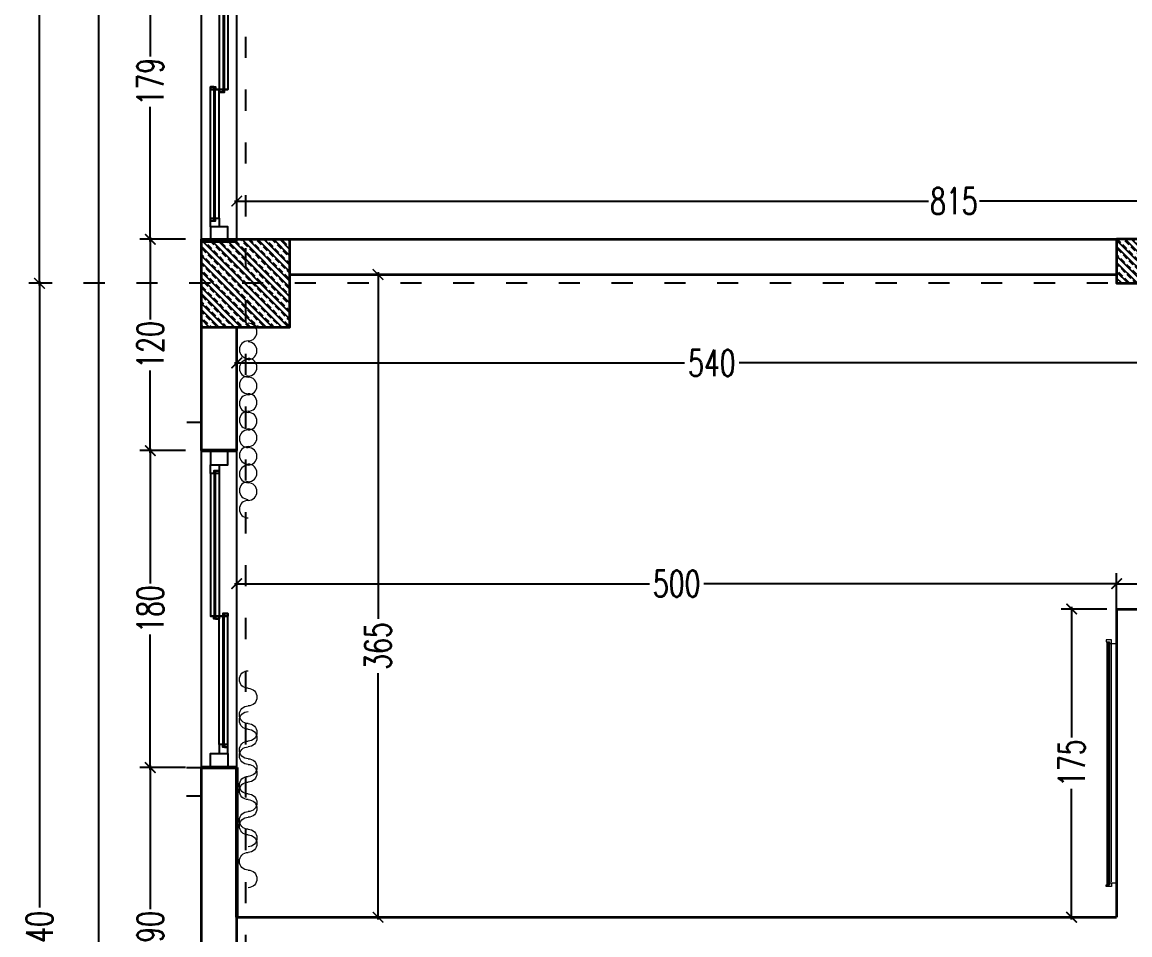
# Model space of a CAD drawing. Header units: centimetres. Extents: x -3207095 to 15275363, y -32656 to 4798027.
# Drawn here: x 697943 to 698573, y 4438450 to 4438968 of the extents above; entities that cross this region are included whole.
import ezdxf

# ---------------------------------------------------------------- set-up
doc = ezdxf.new("R2010")
doc.units = ezdxf.units.CM
doc.linetypes.add('ACAD_ISO03W100', pattern=[30, 12, -18])
doc.linetypes.add('DUZ', pattern=[500, 500])
doc.layers.get('0').update_dxf_attribs({"color": 1, "linetype": 'DUZ'})
for name, color, linetype in [('0 MC MAHAL', 94, 'Continuous'), ('AGAC', 116, 'Continuous'), ('DIM', 1, 'DUZ'), ('KOLTAR_F', 145, 'Continuous'), ('PEN', 161, 'Continuous'), ('söve', 26, 'DUZ')]:
    doc.layers.add(name, color=color, linetype=linetype)
for name, color, linetype, lineweight in [('cam', 143, 'Continuous', 20), ('DUV', 220, 'Continuous', 50), ('DUVAR', 7, 'Continuous', 35), ('FE_MOBTEF.2', 33, 'Continuous', 18), ('FE_PERDE', 205, 'Continuous', 15), ('gor25', 142, 'Continuous', 25), ('iç duvar', 7, 'Continuous', 50), ('KOLON_F', 3, 'Continuous', 35)]:
    doc.layers.add(name, color=color, linetype=linetype, lineweight=lineweight)
doc.styles.add('DIM', font='ROMANSTW.SHX', dxfattribs={"width": 0.7})
doc.dimstyles.new('1_100', dxfattribs={"dimtxt": 15, "dimasz": 6, "dimexe": 6, "dimexo": 0, "dimgap": 2, "dimtad": 0, "dimdec": 1, "dimzin": 11, "dimdsep": 46, "dimtxsty": 'DIM', "dimblk": 'ARCHTICK', "dimcen": 3, "dimdle": 1.25, "dimclrt": 2, "dimadec": 0, "dimazin": 0, "dimtfac": 1.25, "dimtdec": 1, "dimtix": 1, "dimtofl": 0, "dimtmove": 1, "dimatfit": 3, "dimldrblk": 'ARCHTICK', "dimfxl": 20, "dimfxlon": 1, "dimtolj": 1, "dimtzin": 0, "dimarcsym": 0})
pattern_1 = [(135, (5203197.566, 3778211.098), (-4.4901280605, -4.4901280605), []), (135, (5203197.566, 3778215.588), (-4.4901280605, -4.4901280605), [3.175, -1.5875])]
pattern_2 = [(135, (5203717.566, 3778211.098), (-4.4901280605, -4.4901280605), []), (135, (5203717.566, 3778215.588), (-4.4901280605, -4.4901280605), [3.175, -1.5875])]

# ---------------------------------------------------------------- blocks, each defined once
blk = doc.blocks.new('GEN_BLOCK00601')
at = {"linetype": 'Continuous', "ltscale": 50}
for centre, start, end in [((50, 50), 0, 180), ((250, 50), 0, 180), ((450, 50), 0, 180), ((650, 50), 0, 180), ((850, 50), 0, 180), ((150, 50), 180, 0), ((350, 50), 180, 0), ((550, 50), 180, 0), ((750, 50), 180, 0), ((950, 50), 180, 0)]:
    blk.add_arc(centre, 50, start, end, dxfattribs=at)
for tag in ['Sfb', 'FLOOR']:
    blk.add_attdef(tag, (0, 0), '', height=1)
blk = doc.blocks.new('rgtkjıtdkfgölv')
at = {"layer": 'FE_MOBTEF.2'}
for p, q in [((104445.9076, 48877.9319), (104445.9076, 48877.9619)), ((104447.2679, 48877.9319), (104447.2679, 48877.9619)), ((104445.9079, 48877.9319), (104445.8879, 48877.9319)), ((104445.8879, 48877.9319), (104445.8879, 48877.9019)), ((104445.8879, 48877.9019), (104445.8979, 48877.9019)), ((104445.8979, 48877.9139), (104445.8979, 48877.9219)), ((104445.8979, 48877.9219), (104447.2779, 48877.9219)), ((104445.8979, 48877.9219), (104445.9079, 48877.9219)), ((104445.8979, 48877.9019), (104445.8979, 48877.9219)), ((104445.8979, 48877.9079), (104445.8979, 48877.9139)), ((104445.8979, 48877.9139), (104447.2779, 48877.9139)), ((104447.2779, 48877.9139), (104445.8979, 48877.9139)), ((104447.2779, 48877.9079), (104445.8979, 48877.9079)), ((104445.9079, 48877.9219), (104445.9079, 48877.9319)), ((104447.2612, 48877.9319), (104445.9143, 48877.9319)), ((104447.2679, 48877.9319), (104447.2879, 48877.9319)), ((104447.2679, 48877.9219), (104447.2679, 48877.9319)), ((104447.2779, 48877.9219), (104447.2679, 48877.9219)), ((104447.2779, 48877.9019), (104447.2779, 48877.9219)), ((104447.2779, 48877.9219), (104447.2779, 48877.9139)), ((104447.2779, 48877.9139), (104447.2779, 48877.9079)), ((104447.2879, 48877.9019), (104447.2779, 48877.9019)), ((104447.2879, 48877.9319), (104447.2879, 48877.9019))]:
    blk.add_line(p, q, dxfattribs=at)
blk = doc.blocks.new('_ArchTick')
at = {"color": 0, "linetype": 'ByBlock', "const_width": 0.15}
blk.add_lwpolyline([(-0.5, -0.5), (0.5, 0.5)], dxfattribs=at)
blk = doc.blocks.new('*D4719')
at = {"layer": 'Defpoints', "color": 0, "linetype": 'Continuous', "lineweight": 5, "transparency": 16777216}
for p in [(698045.1, 4439023.59), (698015.99, 4438844.58), (698045.1, 4438844.58)]:
    blk.add_point(p, dxfattribs=at)
at = {"layer": 'DIM', "color": 0, "linetype": 'Continuous', "lineweight": -2, "transparency": 16777216}
for p, q in [((698035.99, 4439023.59), (698009.99, 4439023.59)), ((698015.99, 4439024.84), (698015.99, 4438948.33)), ((698015.99, 4438843.33), (698015.99, 4438919.83)), ((698035.99, 4438844.58), (698009.99, 4438844.58))]:
    blk.add_line(p, q, dxfattribs=at)
at = {"layer": 'DIM', "color": 0, "linetype": 'Continuous', "lineweight": -2, "transparency": 16777216, "xscale": 6, "yscale": 6, "zscale": 6}
for p, rotation in [((698015.99, 4439023.59), 90), ((698015.99, 4438844.58), 270)]:
    blk.add_blockref('_ArchTick', p, dxfattribs=dict(at, rotation=rotation))
at = {"layer": 'DIM', "color": 2, "linetype": 'Continuous', "lineweight": 5, "transparency": 16777216, "insert": (698015.99, 4438934.08), "char_height": 15, "attachment_point": 5, "rotation": 90, "style": 'DIM'}
blk.add_mtext('\\A1;179', dxfattribs=at)
blk = doc.blocks.new('*D4720')
at = {"layer": 'Defpoints', "color": 0, "linetype": 'Continuous', "lineweight": 5, "transparency": 16777216}
for p in [(698045.1, 4438844.58), (698015.99, 4438724.58), (698045.1, 4438724.58)]:
    blk.add_point(p, dxfattribs=at)
at = {"layer": 'DIM', "color": 0, "linetype": 'Continuous', "lineweight": -2, "transparency": 16777216}
for p, q in [((698035.99, 4438844.58), (698009.99, 4438844.58)), ((698015.99, 4438845.83), (698015.99, 4438799.08)), ((698015.99, 4438723.33), (698015.99, 4438770.08)), ((698035.99, 4438724.58), (698009.99, 4438724.58))]:
    blk.add_line(p, q, dxfattribs=at)
at = {"layer": 'DIM', "color": 0, "linetype": 'Continuous', "lineweight": -2, "transparency": 16777216, "xscale": 6, "yscale": 6, "zscale": 6}
for p, rotation in [((698015.99, 4438844.58), 90), ((698015.99, 4438724.58), 270)]:
    blk.add_blockref('_ArchTick', p, dxfattribs=dict(at, rotation=rotation))
at = {"layer": 'DIM', "color": 2, "linetype": 'Continuous', "lineweight": 5, "transparency": 16777216, "insert": (698015.99, 4438784.58), "char_height": 15, "attachment_point": 5, "rotation": 90, "style": 'DIM'}
blk.add_mtext('\\A1;120', dxfattribs=at)
blk = doc.blocks.new('*D4721')
at = {"layer": 'Defpoints', "color": 0, "linetype": 'Continuous', "lineweight": 5, "transparency": 16777216}
for p in [(698045.1, 4438724.58), (698015.99, 4438544.58), (698045.1, 4438544.58)]:
    blk.add_point(p, dxfattribs=at)
at = {"layer": 'DIM', "color": 0, "linetype": 'Continuous', "lineweight": -2, "transparency": 16777216}
for p, q in [((698035.99, 4438724.58), (698009.99, 4438724.58)), ((698015.99, 4438725.83), (698015.99, 4438649.08)), ((698015.99, 4438543.33), (698015.99, 4438620.08)), ((698035.99, 4438544.58), (698009.99, 4438544.58))]:
    blk.add_line(p, q, dxfattribs=at)
at = {"layer": 'DIM', "color": 0, "linetype": 'Continuous', "lineweight": -2, "transparency": 16777216, "xscale": 6, "yscale": 6, "zscale": 6}
for p, rotation in [((698015.99, 4438724.58), 90), ((698015.99, 4438544.58), 270)]:
    blk.add_blockref('_ArchTick', p, dxfattribs=dict(at, rotation=rotation))
at = {"layer": 'DIM', "color": 2, "linetype": 'Continuous', "lineweight": 5, "transparency": 16777216, "insert": (698015.99, 4438634.58), "char_height": 15, "attachment_point": 5, "rotation": 90, "style": 'DIM'}
blk.add_mtext('\\A1;180', dxfattribs=at)
blk = doc.blocks.new('*D4722')
at = {"layer": 'Defpoints', "color": 0, "linetype": 'Continuous', "lineweight": 5, "transparency": 16777216}
for p in [(698015.99, 4438544.58), (698045.1, 4438544.58), (698045.1, 4438354.58)]:
    blk.add_point(p, dxfattribs=at)
at = {"layer": 'DIM', "color": 0, "linetype": 'Continuous', "lineweight": -2, "transparency": 16777216}
for p, q in [((698035.99, 4438544.58), (698009.99, 4438544.58)), ((698015.99, 4438545.83), (698015.99, 4438464.08)), ((698015.99, 4438353.33), (698015.99, 4438435.08)), ((698035.99, 4438354.58), (698009.99, 4438354.58))]:
    blk.add_line(p, q, dxfattribs=at)
at = {"layer": 'DIM', "color": 0, "linetype": 'Continuous', "lineweight": -2, "transparency": 16777216, "xscale": 6, "yscale": 6, "zscale": 6}
for p, rotation in [((698015.99, 4438544.58), 90), ((698015.99, 4438354.58), 270)]:
    blk.add_blockref('_ArchTick', p, dxfattribs=dict(at, rotation=rotation))
at = {"layer": 'DIM', "color": 2, "linetype": 'Continuous', "lineweight": 5, "transparency": 16777216, "insert": (698015.99, 4438449.58), "char_height": 15, "attachment_point": 5, "rotation": 90, "style": 'DIM'}
blk.add_mtext('\\A1;190', dxfattribs=at)
blk = doc.blocks.new('*D5167')
at = {"layer": 'Defpoints', "color": 0, "linetype": 'Continuous', "lineweight": 5, "transparency": 16777216}
for p in [(697960.17, 4439339.58), (697953, 4438819.58), (697960.17, 4438819.58)]:
    blk.add_point(p, dxfattribs=at)
at = {"layer": 'DIM', "color": 0, "linetype": 'Continuous', "lineweight": -2, "transparency": 16777216}
for p, q in [((697953, 4439340.83), (697953, 4439095.08)), ((697960.17, 4439339.58), (697947, 4439339.58)), ((697953, 4438818.33), (697953, 4439064.08)), ((697960.17, 4438819.58), (697947, 4438819.58))]:
    blk.add_line(p, q, dxfattribs=at)
at = {"layer": 'DIM', "color": 0, "linetype": 'Continuous', "lineweight": -2, "transparency": 16777216, "xscale": 6, "yscale": 6, "zscale": 6}
for p, rotation in [((697953, 4439339.58), 90), ((697953, 4438819.58), 270)]:
    blk.add_blockref('_ArchTick', p, dxfattribs=dict(at, rotation=rotation))
at = {"layer": 'DIM', "color": 2, "linetype": 'Continuous', "lineweight": 5, "transparency": 16777216, "insert": (697953, 4439079.58), "char_height": 15, "attachment_point": 5, "rotation": 90, "style": 'DIM'}
blk.add_mtext('\\A1;520', dxfattribs=at)
blk = doc.blocks.new('*D5168')
at = {"layer": 'Defpoints', "color": 0, "linetype": 'Continuous', "lineweight": 5, "transparency": 16777216}
for p in [(697960.17, 4438819.58), (697953, 4438079.58), (697960.17, 4438079.58)]:
    blk.add_point(p, dxfattribs=at)
at = {"layer": 'DIM', "color": 0, "linetype": 'Continuous', "lineweight": -2, "transparency": 16777216}
for p, q in [((697960.17, 4438819.58), (697947, 4438819.58)), ((697953, 4438820.83), (697953, 4438465.08)), ((697953, 4438078.33), (697953, 4438434.08)), ((697960.17, 4438079.58), (697947, 4438079.58))]:
    blk.add_line(p, q, dxfattribs=at)
at = {"layer": 'DIM', "color": 0, "linetype": 'Continuous', "lineweight": -2, "transparency": 16777216, "xscale": 6, "yscale": 6, "zscale": 6}
for p, rotation in [((697953, 4438819.58), 90), ((697953, 4438079.58), 270)]:
    blk.add_blockref('_ArchTick', p, dxfattribs=dict(at, rotation=rotation))
at = {"layer": 'DIM', "color": 2, "linetype": 'Continuous', "lineweight": 5, "transparency": 16777216, "insert": (697953, 4438449.58), "char_height": 15, "attachment_point": 5, "rotation": 90, "style": 'DIM'}
blk.add_mtext('\\A1;740', dxfattribs=at)
blk = doc.blocks.new('*D5172')
at = {"layer": 'Defpoints', "color": 0, "linetype": 'Continuous', "lineweight": 5, "transparency": 16777216}
for p in [(697986.53, 4439884.58), (698009.99, 4439884.58), (698009.99, 4436944.58)]:
    blk.add_point(p, dxfattribs=at)
at = {"layer": 'DIM', "color": 0, "linetype": 'Continuous', "lineweight": -2, "transparency": 16777216}
for p, q in [((698006.53, 4439884.58), (697980.53, 4439884.58)), ((697986.53, 4439885.83), (697986.53, 4438435.08)), ((697986.53, 4436943.33), (697986.53, 4438394.08)), ((698006.53, 4436944.58), (697980.53, 4436944.58))]:
    blk.add_line(p, q, dxfattribs=at)
at = {"layer": 'DIM', "color": 0, "linetype": 'Continuous', "lineweight": -2, "transparency": 16777216, "xscale": 6, "yscale": 6, "zscale": 6}
for p, rotation in [((697986.53, 4439884.58), 90), ((697986.53, 4436944.58), 270)]:
    blk.add_blockref('_ArchTick', p, dxfattribs=dict(at, rotation=rotation))
at = {"layer": 'DIM', "color": 2, "linetype": 'Continuous', "lineweight": 5, "transparency": 16777216, "insert": (697986.53, 4438414.58), "char_height": 15, "attachment_point": 5, "rotation": 90, "style": 'DIM'}
blk.add_mtext('\\A1;2940', dxfattribs=at)
blk = doc.blocks.new('*D5211')
at = {"layer": 'Defpoints', "color": 0, "linetype": 'Continuous', "lineweight": 5, "transparency": 16777216}
for p in [(698095.1, 4438824.58), (698095.1, 4438459.58), (698145.37, 4438459.58)]:
    blk.add_point(p, dxfattribs=at)
at = {"layer": 'DIM', "color": 0, "linetype": 'Continuous', "lineweight": -2, "transparency": 16777216}
for p, q in [((698125.37, 4438824.58), (698151.37, 4438824.58)), ((698145.37, 4438825.83), (698145.37, 4438629.1)), ((698145.37, 4438458.33), (698145.37, 4438598.1)), ((698125.37, 4438459.58), (698151.37, 4438459.58))]:
    blk.add_line(p, q, dxfattribs=at)
at = {"layer": 'DIM', "color": 0, "linetype": 'Continuous', "lineweight": -2, "transparency": 16777216, "xscale": 6, "yscale": 6, "zscale": 6}
for p, rotation in [((698145.37, 4438824.58), 90), ((698145.37, 4438459.58), 270)]:
    blk.add_blockref('_ArchTick', p, dxfattribs=dict(at, rotation=rotation))
at = {"layer": 'DIM', "color": 2, "linetype": 'Continuous', "lineweight": 5, "transparency": 16777216, "insert": (698145.37, 4438613.6), "char_height": 15, "attachment_point": 5, "rotation": 90, "style": 'DIM'}
blk.add_mtext('\\A1;365', dxfattribs=at)
blk = doc.blocks.new('*D5242')
at = {"layer": 'Defpoints', "color": 0, "linetype": 'Continuous', "lineweight": 5, "transparency": 16777216}
for p in [(698880.1, 4438866.27), (698065.1, 4438844.58), (698880.1, 4438844.58)]:
    blk.add_point(p, dxfattribs=at)
at = {"layer": 'DIM', "color": 0, "linetype": 'Continuous', "lineweight": -2, "transparency": 16777216}
for p, q in [((698065.1, 4438846.27), (698065.1, 4438872.27)), ((698880.1, 4438846.27), (698880.1, 4438872.27)), ((698063.85, 4438866.27), (698458.1, 4438866.27)), ((698881.35, 4438866.27), (698487.1, 4438866.27))]:
    blk.add_line(p, q, dxfattribs=at)
at = {"layer": 'DIM', "color": 0, "linetype": 'Continuous', "lineweight": -2, "transparency": 16777216, "xscale": 6, "yscale": 6, "zscale": 6, "rotation": 180}
blk.add_blockref('_ArchTick', (698065.1, 4438866.27), dxfattribs=at)
at = {"layer": 'DIM', "color": 0, "linetype": 'Continuous', "lineweight": -2, "transparency": 16777216, "xscale": 6, "yscale": 6, "zscale": 6}
blk.add_blockref('_ArchTick', (698880.1, 4438866.27), dxfattribs=at)
at = {"layer": 'DIM', "color": 2, "linetype": 'Continuous', "lineweight": 5, "transparency": 16777216, "insert": (698472.6, 4438866.27), "char_height": 15, "attachment_point": 5, "style": 'DIM'}
blk.add_mtext('\\A1;815', dxfattribs=at)
blk = doc.blocks.new('*D5276')
at = {"layer": 'Defpoints', "color": 0, "linetype": 'Continuous', "lineweight": 5, "transparency": 16777216}
for p in [(698065.1, 4438774.36), (698605.1, 4438775.58), (698065.1, 4438773.27)]:
    blk.add_point(p, dxfattribs=at)
at = {"layer": 'DIM', "color": 0, "linetype": 'Continuous', "lineweight": -2, "transparency": 16777216}
for p, q in [((698063.85, 4438774.36), (698319.6, 4438774.36)), ((698065.1, 4438773.27), (698065.1, 4438780.36)), ((698606.35, 4438774.36), (698350.6, 4438774.36)), ((698605.1, 4438775.58), (698605.1, 4438768.36))]:
    blk.add_line(p, q, dxfattribs=at)
at = {"layer": 'DIM', "color": 0, "linetype": 'Continuous', "lineweight": -2, "transparency": 16777216, "xscale": 6, "yscale": 6, "zscale": 6, "rotation": 180}
blk.add_blockref('_ArchTick', (698065.1, 4438774.36), dxfattribs=at)
at = {"layer": 'DIM', "color": 0, "linetype": 'Continuous', "lineweight": -2, "transparency": 16777216, "xscale": 6, "yscale": 6, "zscale": 6}
blk.add_blockref('_ArchTick', (698605.1, 4438774.36), dxfattribs=at)
at = {"layer": 'DIM', "color": 2, "linetype": 'Continuous', "lineweight": 5, "transparency": 16777216, "insert": (698335.1, 4438774.36), "char_height": 15, "attachment_point": 5, "style": 'DIM'}
blk.add_mtext('\\A1;540', dxfattribs=at)
blk = doc.blocks.new('*D5280')
at = {"layer": 'Defpoints', "color": 0, "linetype": 'Continuous', "lineweight": 5, "transparency": 16777216}
for p in [(698565.1, 4438634.58), (698539.53, 4438459.58), (698558.54, 4438459.58)]:
    blk.add_point(p, dxfattribs=at)
at = {"layer": 'DIM', "color": 0, "linetype": 'Continuous', "lineweight": -2, "transparency": 16777216}
for p, q in [((698539.53, 4438635.83), (698539.53, 4438561.58)), ((698559.53, 4438634.58), (698533.53, 4438634.58)), ((698539.53, 4438458.33), (698539.53, 4438532.58)), ((698558.54, 4438459.58), (698533.53, 4438459.58))]:
    blk.add_line(p, q, dxfattribs=at)
at = {"layer": 'DIM', "color": 0, "linetype": 'Continuous', "lineweight": -2, "transparency": 16777216, "xscale": 6, "yscale": 6, "zscale": 6}
for p, rotation in [((698539.53, 4438634.58), 90), ((698539.53, 4438459.58), 270)]:
    blk.add_blockref('_ArchTick', p, dxfattribs=dict(at, rotation=rotation))
at = {"layer": 'DIM', "color": 2, "linetype": 'Continuous', "lineweight": 5, "transparency": 16777216, "insert": (698539.53, 4438547.08), "char_height": 15, "attachment_point": 5, "rotation": 90, "style": 'DIM'}
blk.add_mtext('\\A1;175', dxfattribs=at)
blk = doc.blocks.new('*D5287')
at = {"layer": 'Defpoints', "color": 0, "linetype": 'Continuous', "lineweight": 5, "transparency": 16777216}
for p in [(698565.1, 4438649), (698565.1, 4438632.58), (698693.1, 4438632.58)]:
    blk.add_point(p, dxfattribs=at)
at = {"layer": 'DIM', "color": 0, "linetype": 'Continuous', "lineweight": -2, "transparency": 16777216}
for p, q in [((698565.1, 4438632.58), (698565.1, 4438655)), ((698693.1, 4438632.58), (698693.1, 4438655)), ((698563.85, 4438649), (698593.51, 4438649)), ((698694.35, 4438649), (698622.51, 4438649))]:
    blk.add_line(p, q, dxfattribs=at)
at = {"layer": 'DIM', "color": 0, "linetype": 'Continuous', "lineweight": -2, "transparency": 16777216, "xscale": 6, "yscale": 6, "zscale": 6, "rotation": 180}
blk.add_blockref('_ArchTick', (698565.1, 4438649), dxfattribs=at)
at = {"layer": 'DIM', "color": 0, "linetype": 'Continuous', "lineweight": -2, "transparency": 16777216, "xscale": 6, "yscale": 6, "zscale": 6}
blk.add_blockref('_ArchTick', (698693.1, 4438649), dxfattribs=at)
at = {"layer": 'DIM', "color": 2, "linetype": 'Continuous', "lineweight": 5, "transparency": 16777216, "insert": (698608.01, 4438649), "char_height": 15, "attachment_point": 5, "style": 'DIM'}
blk.add_mtext('\\A1;128', dxfattribs=at)
blk = doc.blocks.new('*D5288')
at = {"layer": 'Defpoints', "color": 0, "linetype": 'Continuous', "lineweight": 5, "transparency": 16777216}
for p in [(698065.1, 4438649), (698065.1, 4438634.58), (698565.1, 4438634.58)]:
    blk.add_point(p, dxfattribs=at)
at = {"layer": 'DIM', "color": 0, "linetype": 'Continuous', "lineweight": -2, "transparency": 16777216}
for p, q in [((698065.1, 4438634.58), (698065.1, 4438655)), ((698565.1, 4438634.58), (698565.1, 4438655)), ((698063.85, 4438649), (698299.6, 4438649)), ((698566.35, 4438649), (698330.6, 4438649))]:
    blk.add_line(p, q, dxfattribs=at)
at = {"layer": 'DIM', "color": 0, "linetype": 'Continuous', "lineweight": -2, "transparency": 16777216, "xscale": 6, "yscale": 6, "zscale": 6, "rotation": 180}
blk.add_blockref('_ArchTick', (698065.1, 4438649), dxfattribs=at)
at = {"layer": 'DIM', "color": 0, "linetype": 'Continuous', "lineweight": -2, "transparency": 16777216, "xscale": 6, "yscale": 6, "zscale": 6}
blk.add_blockref('_ArchTick', (698565.1, 4438649), dxfattribs=at)
at = {"layer": 'DIM', "color": 2, "linetype": 'Continuous', "lineweight": 5, "transparency": 16777216, "insert": (698315.1, 4438649), "char_height": 15, "attachment_point": 5, "style": 'DIM'}
blk.add_mtext('\\A1;500', dxfattribs=at)

msp = doc.modelspace()

# ---------------------------------------------------------------- hatches: boundary and pattern name
at = {"layer": 'KOLTAR_F'}
h = msp.add_hatch(dxfattribs=at)
h.set_pattern_fill('ANSI33', color=256, angle=90, style=0)
h.set_pattern_definition([(135, (5202457.566, 3778211.098), (-4.4901280605, -4.4901280605), []), (135, (5202457.566, 3778215.588), (-4.4901280605, -4.4901280605), [3.175, -1.5875])])
h.paths.add_polyline_path([(698045.1, 4438794.58), (698045.1, 4438844.58), (698095.1, 4438844.58), (698095.1, 4438794.58)])
h = msp.add_hatch(dxfattribs=at)
h.set_pattern_fill('ANSI33', color=256, angle=90, style=0)
h.set_pattern_definition(pattern_1)
h.paths.add_polyline_path([(698045.1, 4438794.58), (698045.1, 4438844.58), (698095.1, 4438844.58), (698095.1, 4438794.58)])
h = msp.add_hatch(dxfattribs=at)
h.set_pattern_fill('ANSI33', color=256, angle=90, style=0)
h.set_pattern_definition(pattern_1)
h.paths.add_polyline_path([(698045.1, 4438794.58), (698045.1, 4438844.58), (698095.1, 4438844.58), (698095.1, 4438794.58)])
h = msp.add_hatch(dxfattribs=at)
h.set_pattern_fill('ANSI33', color=256, angle=90, style=0)
h.set_pattern_definition([(135, (5202977.566, 3778211.098), (-4.4901280605, -4.4901280605), []), (135, (5202977.566, 3778215.588), (-4.4901280605, -4.4901280605), [3.175, -1.5875])])
h.paths.add_polyline_path([(698565.1, 4438844.58), (698835.1, 4438844.58), (698835.1, 4438819.58), (698565.1, 4438819.58)])
h = msp.add_hatch(dxfattribs=at)
h.set_pattern_fill('ANSI33', color=256, angle=90, style=0)
h.set_pattern_definition(pattern_2)
h.paths.add_polyline_path([(698565.1, 4438844.58), (698835.1, 4438844.58), (698835.1, 4438819.58), (698565.1, 4438819.58)])
h = msp.add_hatch(dxfattribs=at)
h.set_pattern_fill('ANSI33', color=256, angle=90, style=0)
h.set_pattern_definition(pattern_2)
h.paths.add_polyline_path([(698565.1, 4438844.58), (698835.1, 4438844.58), (698835.1, 4438819.58), (698565.1, 4438819.58)])

# ---------------------------------------------------------------- linework, layer by layer
at = {"color": 232, "linetype": 'ACAD_ISO03W100'}
for p, q in [((698070.1, 4439979.58), (698070.1, 4436849.58)), ((701890.1, 4438819.58), (697950.1, 4438819.58))]:
    msp.add_line(p, q, dxfattribs=at)
at = {"layer": 'AGAC'}
for p, q in [((698045.1, 4438844.58), (698045.1, 4439023.59)), ((698065.1, 4438843.59), (698065.1, 4439023.59)), ((698045.1, 4438544.58), (698045.1, 4438724.58)), ((698045.1, 4438544.58), (698045.1, 4438724.58)), ((698045.1, 4438544.58), (698045.1, 4438724.58)), ((698065.1, 4438544.58), (698065.1, 4438724.58)), ((698065.1, 4438544.58), (698065.1, 4438724.58)), ((698065.1, 4438544.58), (698065.1, 4438724.58))]:
    msp.add_line(p, q, dxfattribs=at)
at = {"layer": 'cam'}
for p, q in [((698057.1, 4439012.09), (698057.1, 4438928.09)), ((698057.6, 4439012.09), (698057.6, 4438928.09)), ((698058.1, 4439012.09), (698058.1, 4438928.09)), ((698052.1, 4438855.09), (698052.1, 4438931.09)), ((698052.6, 4438855.09), (698052.6, 4438931.09)), ((698053.1, 4438855.09), (698053.1, 4438931.09)), ((698052.1, 4438713.08), (698052.1, 4438629.08)), ((698052.1, 4438713.08), (698052.1, 4438629.08)), ((698052.1, 4438713.08), (698052.1, 4438629.08)), ((698052.6, 4438713.08), (698052.6, 4438629.08)), ((698052.6, 4438713.08), (698052.6, 4438629.08)), ((698052.6, 4438713.08), (698052.6, 4438629.08)), ((698053.1, 4438713.08), (698053.1, 4438629.08)), ((698053.1, 4438713.08), (698053.1, 4438629.08)), ((698053.1, 4438713.08), (698053.1, 4438629.08)), ((698057.1, 4438556.08), (698057.1, 4438632.08)), ((698057.1, 4438556.08), (698057.1, 4438632.08)), ((698057.1, 4438556.08), (698057.1, 4438632.08)), ((698057.6, 4438556.08), (698057.6, 4438632.08)), ((698057.6, 4438556.08), (698057.6, 4438632.08)), ((698057.6, 4438556.08), (698057.6, 4438632.08)), ((698058.1, 4438556.08), (698058.1, 4438632.08)), ((698058.1, 4438556.08), (698058.1, 4438632.08)), ((698058.1, 4438556.08), (698058.1, 4438632.08))]:
    msp.add_line(p, q, dxfattribs=at)
at = {"layer": 'DUV'}
for p, q in [((698045.1, 4438843.59), (698065.1, 4438843.59)), ((698065.1, 4438724.58), (698045.1, 4438724.58)), ((698065.1, 4438724.58), (698045.1, 4438724.58)), ((698065.1, 4438724.58), (698045.1, 4438724.58)), ((698065.1, 4438724.58), (698045.1, 4438724.58)), ((698065.1, 4438724.58), (698045.1, 4438724.58)), ((698065.1, 4438544.58), (698045.1, 4438544.58)), ((698065.1, 4438544.58), (698045.1, 4438544.58)), ((698065.1, 4438544.58), (698045.1, 4438544.58)), ((698065.1, 4438544.58), (698045.1, 4438544.58)), ((698065.1, 4438544.58), (698045.1, 4438544.58)), ((698065.1, 4438544.58), (698065.1, 4438459.58))]:
    msp.add_line(p, q, dxfattribs=at)
at = {"layer": 'DUVAR'}
for p, q in [((698045.1, 4438843.59), (698065.1, 4438843.59)), ((698095.1, 4438844.58), (698565.1, 4438844.58)), ((698095.1, 4438844.58), (698565.1, 4438844.58)), ((698095.1, 4438844.58), (698565.1, 4438844.58)), ((698095.1, 4438824.58), (698565.1, 4438824.58)), ((698095.1, 4438824.58), (698565.1, 4438824.58)), ((698095.1, 4438824.58), (698565.1, 4438824.58)), ((698045.1, 4438724.58), (698045.1, 4438794.58)), ((698065.1, 4438724.58), (698065.1, 4438794.58)), ((698065.1, 4438724.58), (698045.1, 4438724.58)), ((698065.1, 4438724.58), (698045.1, 4438724.58)), ((698065.1, 4438724.58), (698045.1, 4438724.58)), ((698565.1, 4438634.58), (698565.1, 4438459.58)), ((698565.1, 4438634.58), (698693.1, 4438634.58)), ((698065.1, 4438544.58), (698045.1, 4438544.58)), ((698045.1, 4438354.58), (698045.1, 4438544.58)), ((698065.1, 4438544.58), (698045.1, 4438544.58)), ((698065.1, 4438544.58), (698045.1, 4438544.58)), ((698065.1, 4438354.58), (698065.1, 4438544.58)), ((698065.1, 4438459.58), (698065.1, 4438544.58)), ((698065.1, 4438459.58), (698565.1, 4438459.58))]:
    msp.add_line(p, q, dxfattribs=at)
at = {"layer": 'gor25'}
for p, q in [((698055.1, 4439010.59), (698055.1, 4438929.59)), ((698060.1, 4439010.59), (698060.1, 4438929.59)), ((698050.1, 4438856.59), (698050.1, 4438929.59)), ((698055.1, 4438856.59), (698055.1, 4438929.59)), ((698050.1, 4438711.58), (698050.1, 4438630.58)), ((698050.1, 4438711.58), (698050.1, 4438630.58)), ((698050.1, 4438711.58), (698050.1, 4438630.58)), ((698055.1, 4438711.58), (698055.1, 4438630.58)), ((698055.1, 4438711.58), (698055.1, 4438630.58)), ((698055.1, 4438711.58), (698055.1, 4438630.58)), ((698055.1, 4438557.58), (698055.1, 4438630.58)), ((698055.1, 4438557.58), (698055.1, 4438630.58)), ((698055.1, 4438557.58), (698055.1, 4438630.58)), ((698060.1, 4438557.58), (698060.1, 4438630.58)), ((698060.1, 4438557.58), (698060.1, 4438630.58)), ((698060.1, 4438557.58), (698060.1, 4438630.58))]:
    msp.add_line(p, q, dxfattribs=at)
at = {"layer": 'iç duvar', "color": 7, "lineweight": 18}
for p, q in [((698045.1, 4438724.58), (698045.1, 4438794.58)), ((698065.1, 4438724.58), (698065.1, 4438794.58)), ((698065.1, 4438724.58), (698065.1, 4438794.58)), ((698045.1, 4438354.58), (698045.1, 4438544.58)), ((698045.1, 4438354.58), (698045.1, 4438544.58)), ((698065.1, 4438354.58), (698065.1, 4438544.58))]:
    msp.add_line(p, q, dxfattribs=at)
at = {"layer": 'KOLON_F'}
for points in [[(698045.1, 4438794.58), (698045.1, 4438844.58), (698095.1, 4438844.58), (698095.1, 4438794.58)], [(698045.1, 4438794.58), (698045.1, 4438844.58), (698095.1, 4438844.58), (698095.1, 4438794.58)], [(698045.1, 4438794.58), (698045.1, 4438844.58), (698095.1, 4438844.58), (698095.1, 4438794.58)], [(698835.1, 4438844.58), (698565.1, 4438844.58), (698565.1, 4438819.58), (698835.1, 4438819.58)], [(698835.1, 4438844.58), (698565.1, 4438844.58), (698565.1, 4438819.58), (698835.1, 4438819.58)], [(698835.1, 4438844.58), (698565.1, 4438844.58), (698565.1, 4438819.58), (698835.1, 4438819.58)]]:
    msp.add_lwpolyline(points, close=True, dxfattribs=at)
at = {"layer": 'PEN'}
for points in [[(698055.1, 4438929.59), (698055.1, 4438929.59), (698050.1, 4438929.59), (698050.1, 4438931.09), (698052.1, 4438931.09), (698053.1, 4438931.09), (698053.1, 4438929.59), (698055.1, 4438929.59), (698055.1, 4438929.59)], [(698050.1, 4438931.09), (698050.1, 4438929.59), (698052.1, 4438929.59), (698052.1, 4438931.09)], [(698055.1, 4438928.09), (698055.1, 4438929.59), (698057.1, 4438929.59), (698057.1, 4438928.09)], [(698060.1, 4438929.59), (698060.1, 4438929.59), (698055.1, 4438929.59), (698055.1, 4438928.09), (698057.1, 4438928.09), (698058.1, 4438928.09), (698058.1, 4438929.59), (698060.1, 4438929.59), (698060.1, 4438929.59)], [(698055.1, 4438851.59), (698055.1, 4438851.59), (698050.1, 4438851.59), (698050.1, 4438855.09), (698052.1, 4438855.09), (698053.1, 4438855.09), (698053.1, 4438856.59), (698055.1, 4438856.59), (698055.1, 4438851.59)], [(698050.1, 4438855.09), (698050.1, 4438856.59), (698052.1, 4438856.59), (698052.1, 4438855.09)], [(698055.1, 4438851.59), (698055.1, 4438851.59), (698050.1, 4438851.59), (698050.1, 4438855.09), (698052.1, 4438855.09), (698053.1, 4438855.09), (698053.1, 4438856.59), (698055.1, 4438856.59), (698055.1, 4438851.59)], [(698050.1, 4438855.09), (698050.1, 4438856.59), (698052.1, 4438856.59), (698052.1, 4438855.09)], [(698055.1, 4438851.59), (698055.1, 4438851.59), (698050.1, 4438851.59), (698050.1, 4438855.09), (698052.1, 4438855.09), (698053.1, 4438855.09), (698053.1, 4438856.59), (698055.1, 4438856.59), (698055.1, 4438851.59)], [(698050.1, 4438855.09), (698050.1, 4438856.59), (698052.1, 4438856.59), (698052.1, 4438855.09)], [(698060.1, 4438851.59), (698060.1, 4438851.59), (698050.1, 4438851.59), (698050.1, 4438844.58), (698050.1, 4438844.58), (698060.1, 4438844.58), (698060.1, 4438844.58), (698060.1, 4438844.58), (698060.1, 4438851.59)], [(698060.1, 4438851.59), (698060.1, 4438851.59), (698050.1, 4438851.59), (698050.1, 4438844.58), (698050.1, 4438844.58), (698060.1, 4438844.58), (698060.1, 4438844.58), (698060.1, 4438844.58), (698060.1, 4438851.59)], [(698060.1, 4438851.59), (698060.1, 4438851.59), (698050.1, 4438851.59), (698050.1, 4438843.59), (698050.1, 4438843.59), (698060.1, 4438843.59), (698060.1, 4438843.59), (698060.1, 4438843.59), (698060.1, 4438851.59)], [(698050.1, 4438716.58), (698050.1, 4438716.58), (698060.1, 4438716.58), (698060.1, 4438724.58), (698060.1, 4438724.58), (698050.1, 4438724.58), (698050.1, 4438724.58), (698050.1, 4438724.58), (698050.1, 4438716.58)], [(698050.1, 4438716.58), (698050.1, 4438716.58), (698060.1, 4438716.58), (698060.1, 4438724.58), (698060.1, 4438724.58), (698050.1, 4438724.58), (698050.1, 4438724.58), (698050.1, 4438724.58), (698050.1, 4438716.58)], [(698050.1, 4438716.58), (698050.1, 4438716.58), (698060.1, 4438716.58), (698060.1, 4438724.58), (698060.1, 4438724.58), (698050.1, 4438724.58), (698050.1, 4438724.58), (698050.1, 4438724.58), (698050.1, 4438716.58)], [(698050.1, 4438716.58), (698050.1, 4438716.58), (698055.1, 4438716.58), (698055.1, 4438713.08), (698053.1, 4438713.08), (698052.1, 4438713.08), (698052.1, 4438711.58), (698050.1, 4438711.58), (698050.1, 4438716.58)], [(698050.1, 4438716.58), (698050.1, 4438716.58), (698055.1, 4438716.58), (698055.1, 4438713.08), (698053.1, 4438713.08), (698052.1, 4438713.08), (698052.1, 4438711.58), (698050.1, 4438711.58), (698050.1, 4438716.58)], [(698050.1, 4438716.58), (698050.1, 4438716.58), (698055.1, 4438716.58), (698055.1, 4438713.08), (698053.1, 4438713.08), (698052.1, 4438713.08), (698052.1, 4438711.58), (698050.1, 4438711.58), (698050.1, 4438716.58)], [(698055.1, 4438713.08), (698055.1, 4438711.58), (698053.1, 4438711.58), (698053.1, 4438713.08)], [(698055.1, 4438713.08), (698055.1, 4438711.58), (698053.1, 4438711.58), (698053.1, 4438713.08)], [(698055.1, 4438713.08), (698055.1, 4438711.58), (698053.1, 4438711.58), (698053.1, 4438713.08)], [(698050.1, 4438630.58), (698050.1, 4438630.58), (698055.1, 4438630.58), (698055.1, 4438629.08), (698053.1, 4438629.08), (698052.1, 4438629.08), (698052.1, 4438630.58), (698050.1, 4438630.58), (698050.1, 4438630.58)], [(698050.1, 4438630.58), (698050.1, 4438630.58), (698055.1, 4438630.58), (698055.1, 4438629.08), (698053.1, 4438629.08), (698052.1, 4438629.08), (698052.1, 4438630.58), (698050.1, 4438630.58), (698050.1, 4438630.58)], [(698050.1, 4438630.58), (698050.1, 4438630.58), (698055.1, 4438630.58), (698055.1, 4438629.08), (698053.1, 4438629.08), (698052.1, 4438629.08), (698052.1, 4438630.58), (698050.1, 4438630.58), (698050.1, 4438630.58)], [(698055.1, 4438629.08), (698055.1, 4438630.58), (698053.1, 4438630.58), (698053.1, 4438629.08)], [(698055.1, 4438629.08), (698055.1, 4438630.58), (698053.1, 4438630.58), (698053.1, 4438629.08)], [(698055.1, 4438629.08), (698055.1, 4438630.58), (698053.1, 4438630.58), (698053.1, 4438629.08)], [(698055.1, 4438630.58), (698055.1, 4438630.58), (698060.1, 4438630.58), (698060.1, 4438632.08), (698058.1, 4438632.08), (698057.1, 4438632.08), (698057.1, 4438630.58), (698055.1, 4438630.58), (698055.1, 4438630.58)], [(698055.1, 4438630.58), (698055.1, 4438630.58), (698060.1, 4438630.58), (698060.1, 4438632.08), (698058.1, 4438632.08), (698057.1, 4438632.08), (698057.1, 4438630.58), (698055.1, 4438630.58), (698055.1, 4438630.58)], [(698055.1, 4438630.58), (698055.1, 4438630.58), (698060.1, 4438630.58), (698060.1, 4438632.08), (698058.1, 4438632.08), (698057.1, 4438632.08), (698057.1, 4438630.58), (698055.1, 4438630.58), (698055.1, 4438630.58)], [(698060.1, 4438632.08), (698060.1, 4438630.58), (698058.1, 4438630.58), (698058.1, 4438632.08)], [(698060.1, 4438632.08), (698060.1, 4438630.58), (698058.1, 4438630.58), (698058.1, 4438632.08)], [(698060.1, 4438632.08), (698060.1, 4438630.58), (698058.1, 4438630.58), (698058.1, 4438632.08)], [(698055.1, 4438552.58), (698055.1, 4438552.58), (698060.1, 4438552.58), (698060.1, 4438556.08), (698058.1, 4438556.08), (698057.1, 4438556.08), (698057.1, 4438557.58), (698055.1, 4438557.58), (698055.1, 4438552.58)], [(698055.1, 4438552.58), (698055.1, 4438552.58), (698060.1, 4438552.58), (698060.1, 4438556.08), (698058.1, 4438556.08), (698057.1, 4438556.08), (698057.1, 4438557.58), (698055.1, 4438557.58), (698055.1, 4438552.58)], [(698055.1, 4438552.58), (698055.1, 4438552.58), (698060.1, 4438552.58), (698060.1, 4438556.08), (698058.1, 4438556.08), (698057.1, 4438556.08), (698057.1, 4438557.58), (698055.1, 4438557.58), (698055.1, 4438552.58)], [(698060.1, 4438556.08), (698060.1, 4438557.58), (698058.1, 4438557.58), (698058.1, 4438556.08)], [(698060.1, 4438556.08), (698060.1, 4438557.58), (698058.1, 4438557.58), (698058.1, 4438556.08)], [(698060.1, 4438556.08), (698060.1, 4438557.58), (698058.1, 4438557.58), (698058.1, 4438556.08)], [(698050.1, 4438552.58), (698050.1, 4438552.58), (698060.1, 4438552.58), (698060.1, 4438544.58), (698060.1, 4438544.58), (698050.1, 4438544.58), (698050.1, 4438544.58), (698050.1, 4438544.58), (698050.1, 4438552.58)], [(698050.1, 4438552.58), (698050.1, 4438552.58), (698060.1, 4438552.58), (698060.1, 4438544.58), (698060.1, 4438544.58), (698050.1, 4438544.58), (698050.1, 4438544.58), (698050.1, 4438544.58), (698050.1, 4438552.58)], [(698050.1, 4438552.58), (698050.1, 4438552.58), (698060.1, 4438552.58), (698060.1, 4438544.58), (698060.1, 4438544.58), (698050.1, 4438544.58), (698050.1, 4438544.58), (698050.1, 4438544.58), (698050.1, 4438552.58)]]:
    msp.add_lwpolyline(points, close=True, dxfattribs=at)
at = {"layer": 'söve'}
for p, q in [((698036.73, 4438740.71), (698045.1, 4438740.71)), ((698036.73, 4438740.71), (698045.1, 4438740.71)), ((698036.52, 4438544.58), (698045.1, 4438544.58)), ((698036.52, 4438544.58), (698045.1, 4438544.58)), ((698036.52, 4438528.45), (698045.1, 4438528.45)), ((698036.52, 4438528.45), (698045.1, 4438528.45))]:
    msp.add_line(p, q, dxfattribs=at)

# ---------------------------------------------------------------- block references
at = {"layer": '0 MC MAHAL', "xscale": 99.999999999621, "yscale": 99.999999999621, "zscale": 99.999999999621, "rotation": 270}
msp.add_blockref('rgtkjıtdkfgölv', (-4189231.09, 14883205.85), dxfattribs=at)
at = {"layer": 'FE_PERDE', "extrusion": (0, 0, -1), "yscale": 0.100000202655411, "zscale": -0.100000202655411}
for p, xscale, rotation in [((-698066.6, 4438796.9), -0.100000202655411, 90), ((-698066.6, 4438796.9), -0.100000202655411, 90), ((-698066.6, 4438476.35), 0.100000202655411, 90.00000000000001)]:
    msp.add_blockref('GEN_BLOCK00601', p, dxfattribs=dict(at, xscale=xscale, rotation=rotation))
at = {"layer": 'FE_PERDE', "yscale": 0.100000202655411, "zscale": 0.100000202655411, "rotation": 270}
for p, xscale in [((698066.6, 4438786.31), 0.100000202655411), ((698066.6, 4438499.58), -0.100000202655411), ((698066.6, 4438499.58), -0.100000202655411)]:
    msp.add_blockref('GEN_BLOCK00601', p, dxfattribs=dict(at, xscale=xscale))

# ---------------------------------------------------------------- dimensions: what is measured, and where the dimension line sits
at = {"layer": 'DIM', "linetype": 'Continuous', "lineweight": 5}
for base, p1, p2, picture, middle in [((697986.53, 4439884.58), (698009.99, 4436944.58), (698009.99, 4439884.58), '*D5172', (697986.53, 4438414.58)), ((697953, 4438819.58), (697960.17, 4439339.58), (697960.17, 4438819.58), '*D5167', (697953, 4439079.58)), ((698015.99, 4438844.58), (698045.1, 4439023.59), (698045.1, 4438844.58), '*D4719', (698015.99, 4438934.08)), ((698015.99, 4438724.58), (698045.1, 4438844.58), (698045.1, 4438724.58), '*D4720', (698015.99, 4438784.58)), ((697953, 4438079.58), (697960.17, 4438819.58), (697960.17, 4438079.58), '*D5168', (697953, 4438449.58)), ((698015.99, 4438544.58), (698045.1, 4438724.58), (698045.1, 4438544.58), '*D4721', (698015.99, 4438634.58)), ((698539.53, 4438459.58), (698565.1, 4438634.58), (698558.54, 4438459.58), '*D5280', (698539.53, 4438547.08)), ((698015.99, 4438544.58), (698045.1, 4438354.58), (698045.1, 4438544.58), '*D4722', (698015.99, 4438449.58))]:
    dim = msp.add_linear_dim(base=base, p1=p1, p2=p2, angle=90, dimstyle='1_100', dxfattribs=at)
    dim.commit()
    dim.dimension.update_dxf_attribs({"geometry": picture, "text_midpoint": middle})
for base, p1, p2, picture, middle in [((698880.1, 4438866.27), (698065.1, 4438844.58), (698880.1, 4438844.58), '*D5242', (698472.6, 4438866.27)), ((698065.1, 4438774.36), (698605.1, 4438775.58), (698065.1, 4438773.27), '*D5276', (698335.1, 4438774.36)), ((698065.1, 4438649), (698565.1, 4438634.58), (698065.1, 4438634.58), '*D5288', (698315.1, 4438649))]:
    dim = msp.add_linear_dim(base=base, p1=p1, p2=p2, dimstyle='1_100', dxfattribs=at)
    dim.commit()
    dim.dimension.update_dxf_attribs({"geometry": picture, "text_midpoint": middle})
dim = msp.add_linear_dim(base=(698145.37, 4438459.58), p1=(698095.1, 4438824.58), p2=(698095.1, 4438459.58), angle=90, dimstyle='1_100', dxfattribs=at)
dim.commit()
dim.dimension.update_dxf_attribs({"geometry": '*D5211', "text_midpoint": (698145.37, 4438613.6), "dimtype": 160})
dim = msp.add_linear_dim(base=(698565.1, 4438649), p1=(698693.1, 4438632.58), p2=(698565.1, 4438632.58), dimstyle='1_100', dxfattribs=at)
dim.commit()
dim.dimension.update_dxf_attribs({"geometry": '*D5287', "text_midpoint": (698608.01, 4438649), "dimtype": 160})

doc.saveas('drawing.dxf')
